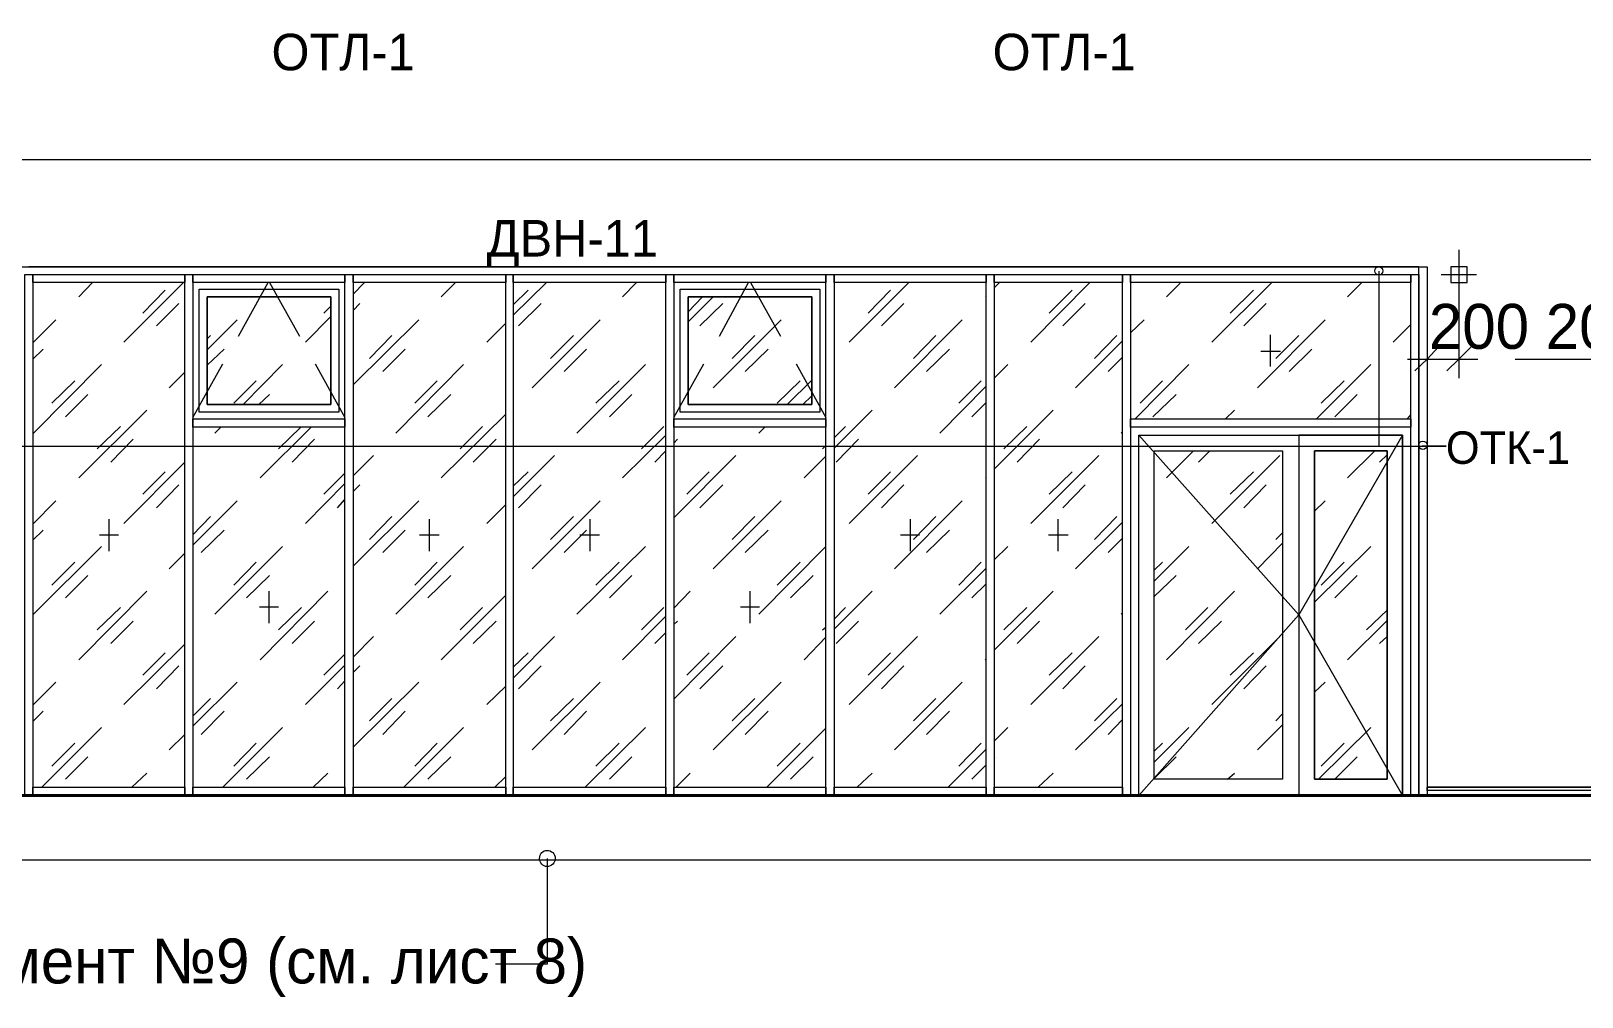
# Model space of a CAD drawing. Header units: millimetres. Extents: x 2294 to 908349, y -83289 to 219220.
# Drawn here: x 357830 to 367824, y 65771 to 71996 of the extents above; entities that cross this region are included whole.
import ezdxf

# ---------------------------------------------------------------- set-up
doc = ezdxf.new("R2010")
doc.units = ezdxf.units.MM
doc.layers.add('PDF _Геометрия', color=7, linetype='Continuous')
doc.layers.add('PDF _Текст', color=7, linetype='Continuous')

msp = doc.modelspace()

# ---------------------------------------------------------------- linework, layer by layer
at = {"layer": 'PDF _Геометрия', "lineweight": 9}
for points in [[(317361.3911265696, 81321.08384725288), (317361.3911265696, 67122.21109292214), (337085.9335735759, 67122.21109292214), (337085.9335735759, 70475.20844590501), (345138.3731097674, 70475.20844590501), (345138.3731097674, 67122.21109292214), (346379.9001608847, 67122.21109292214), (346379.9001608847, 70475.20844590501), (354432.3396970744, 70475.20844590501), (354432.3396970744, 67122.21109292214), (355673.8667481935, 67122.21109292214), (355673.8667481935, 70475.20844590501), (366825.7523382551, 70475.20844590501), (366825.7523382551, 67122.21109292214), (367923.0174433368, 67122.21109292214), (367923.0174433368, 81321.08384725288), (367923.0174433368, 67069.75220341631)], [(373898.9592708091, 70422.74955644668), (373885.8445483728, 70567.0115025288), (373842.1288071426, 70706.90187449683), (373772.1836210398, 70838.04909819015), (373680.3805644626, 70947.33845131588), (373566.7196373197, 71039.14150789217), (373439.9439877386, 71109.08669389994), (373300.053615723, 71152.80243513105), (373155.7916695944, 71165.91715747234), (356054.1936969331, 71165.91715747234), (355909.9317508976, 71152.80243513105), (355770.041378977, 71109.08669389994), (355643.2657293978, 71039.14150789217), (355529.604802063, 70947.33845131588), (355437.8017454876, 70838.04909819015), (355367.8565596698, 70706.90187449683), (355324.1408183428, 70567.0115025288), (355311.0260960015, 70422.74955644668), (355311.0260960015, 67388.87711447035)], [(367031.2163220702, 70584.49779903074), (367031.2163220702, 70274.11603620392), (367031.2163220702, 69880.67436507554), (367031.2163220702, 69758.27028960944)], [(357815.9380689955, 70427.12113056076), (358847.6295620913, 70427.12113056076), (359879.3210554684, 70427.12113056076), (360911.0125486574, 70427.12113056076), (361947.0756160563, 70427.12113056076), (362978.7671092453, 70427.12113056076), (364010.4586025293, 70427.12113056076), (364889.1450014564, 70427.12113056076), (366747.0640040191, 70427.12113056076), (366773.2934487949, 70427.12113056076), (366773.2934487949, 70475.20844590501), (366747.0640040191, 70475.20844590501), (364889.1450014564, 70475.20844590501), (364010.4586025293, 70475.20844590501), (362978.7671092453, 70475.20844590501), (361947.0756160563, 70475.20844590501), (360911.0125486574, 70475.20844590501), (359879.3210554684, 70475.20844590501), (358847.6295620913, 70475.20844590501), (357815.9380689955, 70475.20844590501)], [(366720.8345593365, 67069.75220341631), (366720.8345593365, 69469.74639744521), (366720.8345593365, 70427.12113056076), (366720.8345593365, 70374.6622411015), (364915.3744462321, 70374.6622411015), (364915.3744462321, 70427.12113056076), (366720.8345593365, 70427.12113056076), (366773.2934487949, 70427.12113056076), (366773.2934487949, 69469.74639744521), (366773.2934487949, 70400.89168583066), (366773.2934487949, 70475.20844590501), (366825.7523382551, 70475.20844590501), (366825.7523382551, 70400.89168583066), (366825.7523382551, 69469.74639744521), (366825.7523382551, 67069.75220341631), (366773.2934487949, 67069.75220341631), (366773.2934487949, 69469.74639744521), (366773.2934487949, 67069.75220341631)], [(358139.4345540686, 70282.85918447864), (358226.8660366258, 70374.6622411015)], [(358427.9584462328, 69989.96371815377), (358812.6569691806, 70374.6622411015)], [(359166.7544732394, 70029.3078852708), (359359.1037346183, 70374.6622411015)], [(359367.8468829414, 70374.6622411015), (359560.1961444153, 70029.3078852708)], [(359905.550500246, 70300.34548093309), (359979.8672602719, 70374.6622411015)], [(360473.8551362513, 70282.85918447864), (360565.6581928267, 70374.6622411015)], [(360937.241993435, 70164.82668312569), (361151.4491254764, 70374.6622411015)], [(361641.0654273427, 70282.85918447864), (361732.868483918, 70374.6622411015)], [(362266.2005271094, 70029.3078852708), (362454.1782143752, 70374.6622411015)], [(362467.2929367165, 70374.6622411015), (362659.6421982853, 70029.3078852708)], [(363101.1711847114, 69989.96371815377), (363485.8697076591, 70374.6622411015)], [(364036.688047305, 70339.68964805105), (364071.6606402139, 70374.6622411015)], [(364272.7530500109, 69989.96371815377), (364653.0799987505, 70374.6622411015)], [(365147.0678747299, 70282.85918447864), (365234.4993570971, 70370.29066694085)], [(365439.9633410072, 69989.96371815377), (365824.66186386, 70374.6622411015)], [(366314.2781658212, 70282.85918447864), (366406.0812223966, 70374.6622411015)], [(366515.3705755214, 70448.97900117585), (366515.3705755214, 69321.11287720245), (366948.1564138143, 69321.11287720245), (366795.1513193643, 69321.11287720245)], [(366917.5553948304, 70427.12113056076), (367144.8772494032, 70427.12113056076)], [(358550.3625217939, 70177.94140551356), (358694.6244678276, 70326.57492570975)], [(360937.241993435, 70230.40029497282), (361033.4166242185, 70326.57492570975)], [(362065.1081174074, 70121.11094189459), (362226.8563599924, 70282.85918447864)], [(362065.1081174074, 70186.68455374171), (362156.9111739846, 70282.85918447864)], [(363223.5752602725, 70177.94140551356), (363367.8372063062, 70326.57492570975)], [(363979.8575836385, 70282.85918447864), (363984.2291577517, 70287.23075859179)], [(364390.7855513638, 70177.94140551356), (364539.4190714175, 70326.57492570975)], [(365557.9958423602, 70177.94140551356), (365706.629362507, 70326.57492570975)], [(358637.7940041611, 70094.88149716542), (358782.0559502917, 70239.14344324754)], [(359717.5728128853, 70177.94140551356), (359761.2885541155, 70221.6571467456)], [(359905.550500246, 70195.42770196893), (359949.2662413812, 70239.14344324754)], [(360972.2145863438, 70094.88149716542), (361116.4765324725, 70239.14344324754)], [(362139.4248774352, 70094.88149716542), (362288.058397677, 70239.14344324754)], [(363311.0067426397, 70094.88149716542), (363455.2686887684, 70239.14344324754)], [(364478.2170337311, 70094.88149716542), (364622.4789798597, 70239.14344324754)], [(365645.4273248224, 70094.88149716542), (365789.6892709511, 70239.14344324754)], [(357842.1675136781, 69985.59214403969), (357990.8010339199, 70134.22566423588)], [(358965.6620634424, 69941.87640280859), (359158.0113250113, 70134.22566423588)], [(359599.5403115323, 69989.96371815377), (359761.2885541155, 70156.08353485097)], [(359905.550500246, 69714.55454837834), (360329.5931901226, 70134.22566423588)], [(360766.7506025287, 69989.96371815377), (360889.1546780898, 70112.36779366736)], [(361059.6460689011, 69697.0682518764), (361496.803481214, 70134.22566423588)], [(362226.8563599924, 69697.0682518764), (362664.0137723035, 70134.22566423588)], [(363394.0666510838, 69697.0682518764), (363831.2240633948, 70134.22566423588)], [(364915.3744462321, 70051.16575588682), (365002.8059285993, 70134.22566423588)], [(365732.8588072846, 69697.0682518764), (366170.0162196907, 70134.22566423588)], [(366607.1736320986, 69989.96371815377), (366720.8345593365, 70103.62464539264)], [(358965.6620634424, 70011.82158876886), (358987.5199342, 70033.67945943237)], [(360010.4682791627, 69885.04593918961), (360154.7302252913, 70033.67945943237)], [(361177.678570254, 69885.04593918961), (361326.3120904027, 70033.67945943237)], [(362349.2604353635, 69885.04593918961), (362493.5223814922, 70033.67945943237)], [(363516.4707264549, 69885.04593918961), (363660.7326724904, 70033.67945943237)], [(364561.2769421751, 69697.0682518764), (364862.9155566788, 69998.70686638099)], [(364683.6810175462, 69885.04593918961), (364827.9429635799, 70033.67945943237)], [(365815.9187156337, 70038.05103349802), (365815.9187156337, 69832.58704973035)], [(365850.8913086376, 69885.04593918961), (365999.5248288794, 70033.67945943237)], [(366825.7523382551, 69989.96371815377), (366825.7523382551, 69880.67436507554), (366825.7523382551, 69758.27028960944)], [(357842.1675136781, 69880.67436507554), (357907.7411255727, 69946.24797692266)], [(358965.6620634424, 69841.33019795758), (359074.9514166622, 69946.24797692266)], [(360097.8997616249, 69801.98603084055), (360242.1617076604, 69946.24797692266)], [(361265.1100527162, 69801.98603084055), (361409.3719987499, 69946.24797692266)], [(362432.3203438076, 69801.98603084055), (362580.9538640494, 69946.24797692266)], [(363599.5306348039, 69801.98603084055), (363748.1641551408, 69946.24797692266)], [(364771.1125001034, 69801.98603084055), (364862.9155566788, 69893.78908741684)], [(365754.7166779472, 69933.13325453387), (365881.4923275283, 69933.13325453387)], [(365938.3227911948, 69801.98603084055), (366082.5847372285, 69946.24797692266)], [(366698.9766887689, 69880.67436507554), (367153.6203975363, 69880.67436507554)], [(367394.0569744485, 69880.67436507554), (367984.2194811183, 69880.67436507554), (368115.3667049056, 69880.67436507554)], [(357846.5390878862, 69404.17278559809), (358283.6965001991, 69845.70177207165)], [(358720.8539126052, 69697.0682518764), (358821.4001174087, 69797.61445672647)], [(358873.859006867, 69504.7189904016), (359066.2082684359, 69850.0733462323)], [(359197.3554921302, 69587.77889879816), (359450.9067911955, 69845.70177207165)], [(359660.7423492188, 69850.0733462323), (359853.0916106927, 69504.7189904016)], [(360180.9596700689, 69404.17278559809), (360618.117082285, 69845.70177207165)], [(361348.1699610653, 69404.17278559809), (361789.6989475845, 69845.70177207165)], [(361973.3050607371, 69504.7189904016), (362165.6543221178, 69850.0733462323)], [(362760.1884030888, 69850.0733462323), (362952.5376644677, 69504.7189904016)], [(364036.688047305, 69758.27028960944), (364124.1195296722, 69845.70177207165)], [(364945.9754649329, 69495.97584217438), (365291.3298207636, 69845.70177207165)], [(366113.1857560242, 69495.97584217438), (366462.911686063, 69845.70177207165)], [(357964.5715892392, 69596.52204702538), (358113.2051092929, 69740.7839931075)], [(359136.1534543487, 69596.52204702538), (359280.4154003842, 69740.7839931075)], [(360303.363745345, 69596.52204702538), (360447.6256914756, 69740.7839931075)], [(361470.5740364364, 69596.52204702538), (361619.2075567732, 69740.7839931075)], [(362637.7843275277, 69596.52204702538), (362786.4178477714, 69740.7839931075)], [(362703.3579394224, 69587.77889879816), (362860.7346078923, 69745.15556726814)], [(363686.9621172661, 69404.17278559809), (363984.2291577517, 69705.81140015018)], [(363809.3661928272, 69596.52204702538), (363953.6281388609, 69740.7839931075)], [(364976.5764838236, 69596.52204702538), (365120.8384299523, 69740.7839931075)], [(366143.7867749149, 69596.52204702538), (366292.4202952518, 69740.7839931075)], [(358052.0030716064, 69509.09056456317), (358196.2650177351, 69653.35251064436)], [(359297.9016969337, 69587.77889879816), (359367.8468829414, 69653.35251064436)], [(360386.4236537891, 69509.09056456317), (360535.0571740309, 69653.35251064436)], [(361558.0055190886, 69509.09056456317), (361702.2674651223, 69653.35251064436)], [(362803.904144319, 69587.77889879816), (362860.7346078923, 69644.60936237057)], [(363892.4261011763, 69509.09056456317), (363984.2291577517, 69600.89362113853)], [(364036.688047305, 69653.35251064436), (364041.059621325, 69653.35251064436)], [(365059.6363922677, 69509.09056456317), (365208.2699124145, 69653.35251064436)], [(366231.2182573772, 69509.09056456317), (366375.4802035058, 69653.35251064436)], [(358139.4345540686, 69115.64889338729), (358576.5919664765, 69552.80630574678)], [(360473.8551362513, 69115.64889338729), (360889.1546780898, 69526.57686101762)], [(363004.996553926, 69307.99815486115), (363249.8047049532, 69552.80630574678)], [(364036.688047305, 69172.47935700719), (364417.0149960446, 69552.80630574678)], [(365527.3948234695, 69495.97584217438), (365584.2252871359, 69552.80630574678)], [(366698.9766887689, 69495.97584217438), (366720.8345593365, 69522.20528690354)], [(358257.4670554216, 69303.62658070051), (358406.1005756652, 69447.88852678263)], [(358344.8985379788, 69216.1950982383), (358489.1604841074, 69364.82861848106)], [(359013.7493789776, 69404.17278559809), (359053.0935460946, 69443.51695271605)], [(359306.64484516, 69115.64889338729), (359634.5129044412, 69443.51695271605)], [(359424.6773465129, 69303.62658070051), (359568.9392925466, 69443.51695271605)], [(359512.1088290701, 69216.1950982383), (359656.3707751988, 69364.82861848106)], [(360596.2592117174, 69303.62658070051), (360740.5211578461, 69447.88852678263)], [(360679.3191201615, 69216.1950982383), (360827.9526402152, 69364.82861848106)], [(361641.0654273427, 69115.64889338729), (361920.8461712787, 69391.05806321022)], [(361763.4695028088, 69303.62658070051), (361907.7314489374, 69447.88852678263)], [(361973.3050607371, 69338.5991737044), (361995.1629313065, 69364.82861848106)], [(362519.7518261748, 69404.17278559809), (362559.0959932918, 69443.51695271605)], [(363004.996553926, 69373.57176670828), (363079.3133141419, 69447.88852678263)], [(363018.1112763623, 69216.1950982383), (363162.373222396, 69364.82861848106)], [(364097.8900849915, 69303.62658070051), (364246.5236052333, 69447.88852678263)], [(364185.3215673587, 69216.1950982383), (364329.5835134874, 69364.82861848106)], [(364854.1724083575, 69404.17278559809), (364862.9155566788, 69412.91593382531)], [(364967.8333356904, 69391.05806321022), (365999.5248288794, 68232.59092034609)], [(364967.8333356904, 67069.75220341631), (364967.8333356904, 69391.05806321022), (366668.3756697832, 69391.05806321022), (366668.3756697832, 67069.75220341631)], [(366668.3756697832, 69391.05806321022), (365999.5248288794, 68232.59092034609)], [(355708.8393412924, 69321.11287720245), (366948.1564138143, 69321.11287720245)], [(359905.550500246, 69128.76361577515), (360036.6977239384, 69259.9108395169)], [(360937.241993435, 68993.2448179212), (361203.9080150297, 69259.9108395169)], [(361850.900985271, 69216.1950982383), (361920.8461712787, 69290.51185831171)], [(361973.3050607371, 68857.7260200663), (362371.1183061211, 69259.9108395169)], [(362930.6797939001, 69303.62658070051), (362952.5376644677, 69325.4844513631)], [(363101.1711847114, 68822.75342710991), (363542.7001712306, 69259.9108395169)], [(364272.7530500109, 68822.75342710991), (364709.9104622288, 69259.9108395169)], [(365147.0678747299, 69115.64889338729), (365321.9308397493, 69290.51185831171)], [(365352.53185845, 69216.1950982383), (365426.8486186659, 69290.51185831171)], [(365439.9633410072, 68822.75342710991), (365877.1207533183, 69259.9108395169)], [(366314.2781658212, 69115.64889338729), (366489.1411307456, 69290.51185831171)], [(366519.7421495414, 69216.1950982383), (366567.8294649797, 69264.28241358255)], [(358427.9584462328, 68822.75342710991), (358821.4001174087, 69216.1950982383)], [(362812.6472925472, 69115.64889338729), (362952.5376644677, 69255.53926535533)], [(358550.3625217939, 69010.73111442314), (358694.6244678276, 69154.99306050525)], [(358637.7940041611, 68923.29963191343), (358782.0559502917, 69071.93315215618)], [(359599.5403115323, 68822.75342710991), (359853.0916106927, 69080.6763003834)], [(359717.5728128853, 69010.73111442314), (359853.0916106927, 69146.24991223053)], [(359905.550500246, 69028.21741092508), (359949.2662413812, 69071.93315215618)], [(360937.241993435, 69063.19000392896), (361033.4166242185, 69154.99306050525)], [(360972.2145863438, 68923.29963191343), (361116.4765324725, 69071.93315215618)], [(362056.3649691811, 69010.73111442314), (362200.6269152148, 69154.99306050525)], [(362139.4248774352, 68923.29963191343), (362288.058397677, 69071.93315215618)], [(363223.5752602725, 69010.73111442314), (363367.8372063062, 69154.99306050525)], [(363311.0067426397, 68923.29963191343), (363455.2686887684, 69071.93315215618)], [(363979.8575836385, 69115.64889338729), (363984.2291577517, 69120.02046750137)], [(364390.7855513638, 69010.73111442314), (364539.4190714175, 69154.99306050525)], [(364478.2170337311, 68923.29963191343), (364622.4789798597, 69071.93315215618)], [(365557.9958423602, 69010.73111442314), (365706.629362507, 69154.99306050525)], [(365645.4273248224, 68923.29963191343), (365789.6892709511, 69071.93315215618)], [(357842.1675136781, 68818.38185294834), (357990.8010339199, 68967.01537319203)], [(358873.859006867, 68682.86305514188), (359158.0113250113, 68967.01537319203)], [(359805.0042952525, 68923.29963191343), (359853.0916106927, 68975.75852141925)], [(359905.550500246, 68547.34425728698), (360329.5931901226, 68967.01537319203)], [(361059.6460689011, 68529.85796078504), (361496.803481214, 68967.01537319203)], [(362226.8563599924, 68529.85796078504), (362664.0137723035, 68967.01537319203)], [(363394.0666510838, 68529.85796078504), (363831.2240633948, 68967.01537319203)], [(366100.0710336829, 68901.4417613449), (366170.0162196907, 68967.01537319203)], [(358873.859006867, 68748.43666698807), (358987.5199342, 68866.46916834102)], [(360010.4682791627, 68717.83564809826), (360154.7302252913, 68866.46916834102)], [(360766.7506025287, 68822.75342710991), (360889.1546780898, 68945.15750257601)], [(361177.678570254, 68717.83564809826), (361326.3120904027, 68866.46916834102)], [(362349.2604353635, 68717.83564809826), (362493.5223814922, 68866.46916834102)], [(363516.4707264549, 68717.83564809826), (363660.7326724904, 68866.46916834102)], [(364683.6810175462, 68717.83564809826), (364827.9429635799, 68866.46916834102)], [(357842.1675136781, 68713.46407398419), (357907.7411255727, 68779.03768583131)], [(358331.7838156375, 68848.98287183908), (358331.7838156375, 68643.51888802391)], [(358926.3178963254, 68634.7757397492), (359074.9514166622, 68779.03768583131)], [(360097.8997616249, 68634.7757397492), (360242.1617076604, 68779.03768583131)], [(360395.1668020154, 68848.98287183908), (360395.1668020154, 68643.51888802391)], [(361265.1100527162, 68634.7757397492), (361409.3719987499, 68779.03768583131)], [(361431.2298693194, 68848.98287183908), (361431.2298693194, 68643.51888802391)], [(362432.3203438076, 68634.7757397492), (362580.9538640494, 68779.03768583131)], [(363494.6128558873, 68848.98287183908), (363494.6128558873, 68643.51888802391)], [(363599.5306348039, 68634.7757397492), (363748.1641551408, 68779.03768583131)], [(364447.6160148403, 68848.98287183908), (364447.6160148403, 68643.51888802391)], [(364561.2769421751, 68529.85796078504), (364862.9155566788, 68831.49657533714)], [(365850.8913086376, 68717.83564809826), (365894.6070498677, 68761.55138937687)], [(357846.5390878862, 68236.96249450766), (358283.6965001991, 68674.11990686716)], [(358270.5817777629, 68748.43666698807), (358392.9858533239, 68748.43666698807)], [(359013.7493789776, 68236.96249450766), (359450.9067911955, 68674.11990686716)], [(360180.9596700689, 68236.96249450766), (360618.117082285, 68674.11990686716)], [(360333.9647643308, 68748.43666698807), (360460.740413815, 68748.43666698807)], [(361348.1699610653, 68236.96249450766), (361789.6989475845, 68674.11990686716)], [(361365.6562575197, 68748.43666698807), (361492.431907194, 68748.43666698807)], [(362519.7518261748, 68236.96249450766), (362952.5376644677, 68674.11990686716)], [(363433.4108182008, 68748.43666698807), (363555.8148935719, 68748.43666698807)], [(364036.688047305, 68586.68842440401), (364124.1195296722, 68674.11990686716)], [(364386.4139771557, 68748.43666698807), (364513.1896266399, 68748.43666698807)], [(364771.1125001034, 68634.7757397492), (364862.9155566788, 68726.57879637298)], [(365068.3795404939, 68451.16962655005), (365291.3298207636, 68674.11990686716)], [(365732.8588072846, 68529.85796078504), (365894.6070498677, 68695.97777752974)], [(366100.0710336829, 68315.65082874265), (366462.911686063, 68674.11990686716)], [(357964.5715892392, 68424.94018182089), (358113.2051092929, 68573.57370201615)], [(358720.8539126052, 68529.85796078504), (358821.4001174087, 68630.40416563605)], [(359136.1534543487, 68424.94018182089), (359280.4154003842, 68573.57370201615)], [(360303.363745345, 68424.94018182089), (360447.6256914756, 68573.57370201615)], [(361470.5740364364, 68424.94018182089), (361619.2075567732, 68573.57370201615)], [(362637.7843275277, 68424.94018182089), (362786.4178477714, 68573.57370201615)], [(363809.3661928272, 68424.94018182089), (363953.6281388609, 68573.57370201615)], [(365068.3795404939, 68521.11481255782), (365120.8384299523, 68573.57370201615)], [(366143.7867749149, 68424.94018182089), (366292.4202952518, 68573.57370201615)], [(358052.0030716064, 68341.88027347182), (358196.2650177351, 68486.14221955393)], [(359219.2133626977, 68341.88027347182), (359367.8468829414, 68486.14221955393)], [(360386.4236537891, 68341.88027347182), (360535.0571740309, 68486.14221955393)], [(361558.0055190886, 68341.88027347182), (361702.2674651223, 68486.14221955393)], [(362725.2158100849, 68341.88027347182), (362869.4777562136, 68486.14221955393)], [(363686.9621172661, 68236.96249450766), (363984.2291577517, 68534.22953489819)], [(364036.688047305, 68486.14221955393), (364041.059621325, 68486.14221955393)], [(365068.3795404939, 68350.62342169904), (365208.2699124145, 68486.14221955393)], [(366231.2182573772, 68341.88027347182), (366375.4802035058, 68486.14221955393)], [(358139.4345540686, 67944.06702818279), (358576.5919664765, 68385.59601470293)], [(359306.64484516, 67944.06702818279), (359743.802257566, 68385.59601470293)], [(359363.4753088264, 68385.59601470293), (359363.4753088264, 68180.13203088776)], [(360473.8551362513, 67944.06702818279), (360889.1546780898, 68359.36656992626)], [(361973.3050607371, 68276.3066616247), (362078.2228397487, 68385.59601470293)], [(362462.9213626983, 68385.59601470293), (362462.9213626983, 68180.13203088776)], [(363004.996553926, 68140.7878637698), (363249.8047049532, 68385.59601470293)], [(363892.4261011763, 68341.88027347182), (363984.2291577517, 68433.68333009467)], [(364036.688047305, 68005.26906591584), (364417.0149960446, 68385.59601470293)], [(365147.0678747299, 67944.06702818279), (365584.2252871359, 68385.59601470293)], [(358257.4670554216, 68136.41628960916), (358406.1005756652, 68280.67823573877)], [(359302.2732711418, 68285.04980985192), (359424.6773465129, 68285.04980985192)], [(359424.6773465129, 68136.41628960916), (359573.3108667566, 68280.67823573877)], [(360596.2592117174, 68136.41628960916), (360740.5211578461, 68280.67823573877)], [(361763.4695028088, 68136.41628960916), (361907.7314489374, 68280.67823573877)], [(362401.7193248218, 68285.04980985192), (362524.1234003829, 68285.04980985192)], [(363004.996553926, 68206.36147561693), (363079.3133141419, 68280.67823573877)], [(364097.8900849915, 68136.41628960916), (364246.5236052333, 68280.67823573877)], [(365269.471950196, 68136.41628960916), (365413.7338963246, 68280.67823573877)], [(366436.6822412873, 68136.41628960916), (366567.8294649797, 68263.19193923683)], [(358344.8985379788, 68048.98480714695), (358489.1604841074, 68193.24675327656)], [(359512.1088290701, 68048.98480714695), (359656.3707751988, 68193.24675327656)], [(360679.3191201615, 68048.98480714695), (360827.9526402152, 68193.24675327656)], [(361641.0654273427, 67944.06702818279), (361920.8461712787, 68223.84777211887)], [(361973.3050607371, 68171.38888266054), (361995.1629313065, 68193.24675327656)], [(363018.1112763623, 68048.98480714695), (363162.373222396, 68193.24675327656)], [(364185.3215673587, 68048.98480714695), (364329.5835134874, 68193.24675327656)], [(364854.1724083575, 68236.96249450766), (364862.9155566788, 68245.70564273489)], [(365999.5248288794, 68232.59092034609), (364967.8333356904, 67069.75220341631)], [(365352.53185845, 68048.98480714695), (365501.1653786937, 68193.24675327656)], [(365999.5248288794, 68232.59092034609), (366668.3756697832, 67069.75220341631)], [(366314.2781658212, 67944.06702818279), (366567.8294649797, 68197.6183273897)], [(359905.550500246, 67961.55332468473), (360036.6977239384, 68092.70054842555)], [(360937.241993435, 67826.03452682984), (361203.9080150297, 68092.70054842555)], [(361850.900985271, 68048.98480714695), (361920.8461712787, 68118.92999315471)], [(361973.3050607371, 67690.51572897495), (362371.1183061211, 68092.70054842555)], [(362812.6472925472, 67944.06702818279), (362952.5376644677, 68088.32897426398)], [(362930.6797939001, 68136.41628960916), (362952.5376644677, 68153.9025861586)], [(363101.1711847114, 67655.54313601856), (363542.7001712306, 68092.70054842555)], [(364272.7530500109, 67655.54313601856), (364709.9104622288, 68092.70054842555)], [(365439.9633410072, 67655.54313601856), (365877.1207533183, 68092.70054842555)], [(366519.7421495414, 68048.98480714695), (366567.8294649797, 68092.70054842555)], [(358427.9584462328, 67655.54313601856), (358821.4001174087, 68044.61323303287)], [(358550.3625217939, 67843.52082337928), (358694.6244678276, 67987.7827694614)], [(359717.5728128853, 67843.52082337928), (359853.0916106927, 67979.03962118668)], [(360937.241993435, 67895.97971283761), (361033.4166242185, 67987.7827694614)], [(362056.3649691811, 67843.52082337928), (362200.6269152148, 67987.7827694614)], [(363223.5752602725, 67843.52082337928), (363367.8372063062, 67987.7827694614)], [(364390.7855513638, 67843.52082337928), (364539.4190714175, 67987.7827694614)], [(365557.9958423602, 67843.52082337928), (365706.629362507, 67987.7827694614)], [(358637.7940041611, 67756.08934086957), (358782.0559502917, 67904.72286106483)], [(359599.5403115323, 67655.54313601856), (359853.0916106927, 67909.09443522547)], [(359905.550500246, 67861.00711983372), (359949.2662413812, 67904.72286106483)], [(360972.2145863438, 67756.08934086957), (361116.4765324725, 67904.72286106483)], [(362139.4248774352, 67756.08934086957), (362288.058397677, 67904.72286106483)], [(363311.0067426397, 67756.08934086957), (363455.2686887684, 67904.72286106483)], [(363979.8575836385, 67944.06702818279), (363984.2291577517, 67952.81017641001)], [(364478.2170337311, 67756.08934086957), (364622.4789798597, 67904.72286106483)], [(365645.4273248224, 67756.08934086957), (365789.6892709511, 67904.72286106483)], [(357842.1675136781, 67651.17156185792), (357990.8010339199, 67799.80508210068)], [(358873.859006867, 67515.65276405052), (359158.0113250113, 67799.80508210068)], [(359805.0042952525, 67756.08934086957), (359853.0916106927, 67808.5482303279)], [(359905.550500246, 67380.13396619563), (360329.5931901226, 67799.80508210068)], [(360766.7506025287, 67655.54313601856), (360889.1546780898, 67773.57563737151)], [(361059.6460689011, 67362.64766969369), (361496.803481214, 67799.80508210068)], [(362226.8563599924, 67362.64766969369), (362664.0137723035, 67799.80508210068)], [(363394.0666510838, 67362.64766969369), (363831.2240633948, 67799.80508210068)], [(366100.0710336829, 67734.23147025355), (366170.0162196907, 67799.80508210068)], [(358873.859006867, 67581.22637594421), (358987.5199342, 67694.88730313652)], [(360010.4682791627, 67550.6253570544), (360154.7302252913, 67694.88730313652)], [(361177.678570254, 67550.6253570544), (361326.3120904027, 67694.88730313652)], [(362349.2604353635, 67550.6253570544), (362493.5223814922, 67694.88730313652)], [(363516.4707264549, 67550.6253570544), (363660.7326724904, 67694.88730313652)], [(364561.2769421751, 67362.64766969369), (364862.9155566788, 67659.91471013264)], [(364683.6810175462, 67550.6253570544), (364827.9429635799, 67694.88730313652)], [(357842.1675136781, 67546.25378289283), (357907.7411255727, 67611.82739478745)], [(358926.3178963254, 67463.1938745922), (359074.9514166622, 67611.82739478745)], [(360097.8997616249, 67463.1938745922), (360242.1617076604, 67611.82739478745)], [(361265.1100527162, 67463.1938745922), (361409.3719987499, 67611.82739478745)], [(362432.3203438076, 67463.1938745922), (362580.9538640494, 67611.82739478745)], [(363599.5306348039, 67463.1938745922), (363748.1641551408, 67611.82739478745)], [(364771.1125001034, 67463.1938745922), (364862.9155566788, 67559.36850528163)], [(365850.8913086376, 67550.6253570544), (365894.6070498677, 67594.34109828551)], [(357898.9979773446, 67122.21109292214), (358283.6965001991, 67506.9096157758)], [(358720.8539126052, 67362.64766969369), (358821.4001174087, 67463.1938745922)], [(359066.2082684359, 67122.21109292214), (359450.9067911955, 67506.9096157758)], [(360233.4185595273, 67122.21109292214), (360618.117082285, 67506.9096157758)], [(361400.6288506186, 67122.21109292214), (361789.6989475845, 67506.9096157758)], [(362572.2107157281, 67122.21109292214), (362952.5376644677, 67502.53804170922)], [(364036.688047305, 67419.47813331359), (364124.1195296722, 67506.9096157758)], [(365068.3795404939, 67283.9593354587), (365291.3298207636, 67506.9096157758)], [(365732.8588072846, 67362.64766969369), (365894.6070498677, 67524.39591227775)], [(366126.3004783655, 67174.66998238047), (366462.911686063, 67506.9096157758)], [(355311.0260960015, 67397.62026269757), (355324.1408183428, 67253.35831661546), (355367.8565596698, 67113.46794464742), (355437.8017454876, 66986.69229506725), (355529.604802063, 66873.03136787587), (355643.2657293978, 66781.22831125208), (355770.041378977, 66711.28312524431), (355909.9317508976, 66667.56738401321), (356054.1936969331, 66654.45266162534), (373155.7916695944, 66654.45266162534), (373300.053615723, 66667.56738401321), (373439.9439877386, 66711.28312524431), (373566.7196373197, 66781.22831125208), (373680.3805644626, 66873.03136787587), (373772.1836210398, 66986.69229506725), (373842.1288071426, 67113.46794464742), (373885.8445483728, 67253.35831661546), (373898.9592708091, 67397.62026269757)], [(357964.5715892392, 67257.72989072953), (358113.2051092929, 67406.36341097229)], [(359136.1534543487, 67257.72989072953), (359280.4154003842, 67406.36341097229)], [(360303.363745345, 67257.72989072953), (360447.6256914756, 67406.36341097229)], [(361470.5740364364, 67257.72989072953), (361619.2075567732, 67406.36341097229)], [(362637.7843275277, 67257.72989072953), (362786.4178477714, 67406.36341097229)], [(363739.4210067245, 67122.21109292214), (363984.2291577517, 67367.01924385433)], [(363809.3661928272, 67257.72989072953), (363953.6281388609, 67406.36341097229)], [(365068.3795404939, 67353.90452146647), (365120.8384299523, 67406.36341097229)], [(366143.7867749149, 67257.72989072953), (366292.4202952518, 67406.36341097229)], [(358052.0030716064, 67174.66998238047), (358196.2650177351, 67318.93192851008)], [(359219.2133626977, 67174.66998238047), (359367.8468829414, 67318.93192851008)], [(360386.4236537891, 67174.66998238047), (360535.0571740309, 67318.93192851008)], [(361558.0055190886, 67174.66998238047), (361702.2674651223, 67318.93192851008)], [(362725.2158100849, 67174.66998238047), (362869.4777562136, 67318.93192851008)], [(363892.4261011763, 67174.66998238047), (363984.2291577517, 67266.47303900425)], [(364036.688047305, 67314.5603543485), (364041.059621325, 67318.93192851008)], [(365068.3795404939, 67179.04155649454), (365208.2699124145, 67318.93192851008)], [(366231.2182573772, 67174.66998238047), (366375.4802035058, 67318.93192851008)], [(358480.4173356912, 67122.21109292214), (358576.5919664765, 67214.01414949843)], [(359647.6276267825, 67122.21109292214), (359743.802257566, 67214.01414949843)], [(360819.209492082, 67122.21109292214), (360889.1546780898, 67192.15627888241)], [(361986.4197831734, 67122.21109292214), (362078.2228397487, 67214.01414949843)], [(363153.6300741697, 67122.21109292214), (363249.8047049532, 67214.01414949843)], [(364320.8403652611, 67122.21109292214), (364417.0149960446, 67214.01414949843)], [(365540.5095458108, 67174.66998238047), (365584.2252871359, 67214.01414949843)], [(361155.8206995914, 66663.19580990006), (361155.8206995914, 65981.23024655995), (360832.3242144233, 65981.23024655995), (360823.5810661952, 65981.23024655995)]]:
    msp.add_lwpolyline(points, dxfattribs=at)
for points in [[(367083.6752115285, 70475.20844590501), (366978.7574325169, 70475.20844590501), (366978.7574325169, 70374.6622411015), (367083.6752115285, 70374.6622411015)], [(357789.7086242198, 69469.74639744521), (357789.7086242198, 70427.12113056076), (357842.1675136781, 70427.12113056076), (357842.1675136781, 69469.74639744521), (357842.1675136781, 67069.75220341631), (357789.7086242198, 67069.75220341631)], [(358821.4001174087, 70374.6622411015), (357842.1675136781, 70374.6622411015), (357842.1675136781, 70427.12113056076), (358821.4001174087, 70427.12113056076)], [(358821.4001174087, 69469.74639744521), (358821.4001174087, 70427.12113056076), (358873.859006867, 70427.12113056076), (358873.859006867, 69469.74639744521), (358873.859006867, 67069.75220341631), (358821.4001174087, 67069.75220341631)], [(359853.0916106927, 70374.6622411015), (358873.859006867, 70374.6622411015), (358873.859006867, 70427.12113056076), (359853.0916106927, 70427.12113056076)], [(359853.0916106927, 69469.74639744521), (359853.0916106927, 70427.12113056076), (359905.550500246, 70427.12113056076), (359905.550500246, 69469.74639744521), (359905.550500246, 67069.75220341631), (359853.0916106927, 67069.75220341631)], [(360889.1546780898, 70374.6622411015), (359905.550500246, 70374.6622411015), (359905.550500246, 70427.12113056076), (360889.1546780898, 70427.12113056076)], [(360889.1546780898, 69469.74639744521), (360889.1546780898, 70427.12113056076), (360937.241993435, 70427.12113056076), (360937.241993435, 69469.74639744521), (360937.241993435, 67069.75220341631), (360889.1546780898, 67069.75220341631)], [(361920.8461712787, 70374.6622411015), (360937.241993435, 70374.6622411015), (360937.241993435, 70427.12113056076), (361920.8461712787, 70427.12113056076)], [(361920.8461712787, 69469.74639744521), (361920.8461712787, 70427.12113056076), (361973.3050607371, 70427.12113056076), (361973.3050607371, 69469.74639744521), (361973.3050607371, 67069.75220341631), (361920.8461712787, 67069.75220341631)], [(362952.5376644677, 70374.6622411015), (361973.3050607371, 70374.6622411015), (361973.3050607371, 70427.12113056076), (362952.5376644677, 70427.12113056076)], [(362952.5376644677, 69469.74639744521), (362952.5376644677, 70427.12113056076), (363004.996553926, 70427.12113056076), (363004.996553926, 69469.74639744521), (363004.996553926, 67069.75220341631), (362952.5376644677, 67069.75220341631)], [(363984.2291577517, 70374.6622411015), (363004.996553926, 70374.6622411015), (363004.996553926, 70427.12113056076), (363984.2291577517, 70427.12113056076)], [(363984.2291577517, 69469.74639744521), (363984.2291577517, 70427.12113056076), (364036.688047305, 70427.12113056076), (364036.688047305, 69469.74639744521), (364036.688047305, 67069.75220341631), (363984.2291577517, 67069.75220341631)], [(364862.9155566788, 70374.6622411015), (364036.688047305, 70374.6622411015), (364036.688047305, 70427.12113056076), (364862.9155566788, 70427.12113056076)], [(364862.9155566788, 69469.74639744521), (364862.9155566788, 70427.12113056076), (364915.3744462321, 70427.12113056076), (364915.3744462321, 69469.74639744521), (364915.3744462321, 67069.75220341631), (364862.9155566788, 67069.75220341631)], [(358913.2031739841, 70330.9464998229), (359813.7474435756, 70330.9464998229), (359813.7474435756, 69539.69158340548), (358913.2031739841, 69539.69158340548)], [(359813.7474435756, 70330.9464998229), (359813.7474435756, 69539.69158340548), (358913.2031739841, 69539.69158340548), (358913.2031739841, 70330.9464998229)], [(359761.2885541155, 70282.85918447864), (358965.6620634424, 70282.85918447864), (358965.6620634424, 69587.77889879816), (359761.2885541155, 69587.77889879816)], [(358965.6620634424, 69587.77889879816), (358965.6620634424, 70282.85918447864), (359761.2885541155, 70282.85918447864), (359761.2885541155, 69587.77889879816)], [(362012.649227856, 70330.9464998229), (362913.1934973507, 70330.9464998229), (362913.1934973507, 69539.69158340548), (362012.649227856, 69539.69158340548)], [(362913.1934973507, 70330.9464998229), (362913.1934973507, 69539.69158340548), (362012.649227856, 69539.69158340548), (362012.649227856, 70330.9464998229)], [(362860.7346078923, 70282.85918447864), (362065.1081174074, 70282.85918447864), (362065.1081174074, 69587.77889879816), (362860.7346078923, 69587.77889879816)], [(362065.1081174074, 69587.77889879816), (362065.1081174074, 70282.85918447864), (362860.7346078923, 70282.85918447864), (362860.7346078923, 69587.77889879816)], [(359853.0916106927, 69443.51695271605), (358873.859006867, 69443.51695271605), (358873.859006867, 69495.97584217438), (359853.0916106927, 69495.97584217438)], [(362952.5376644677, 69443.51695271605), (361973.3050607371, 69443.51695271605), (361973.3050607371, 69495.97584217438), (362952.5376644677, 69495.97584217438)], [(366720.8345593365, 69443.51695271605), (364915.3744462321, 69443.51695271605), (364915.3744462321, 69495.97584217438), (366720.8345593365, 69495.97584217438)], [(364967.8333356904, 69391.05806321022), (365999.5248288794, 69391.05806321022), (365999.5248288794, 67069.75220341631), (364967.8333356904, 67069.75220341631)], [(366668.3756697832, 67069.75220341631), (366668.3756697832, 69391.05806321022), (365999.5248288794, 69391.05806321022), (365999.5248288794, 67069.75220341631)], [(365068.3795404939, 67174.66998238047), (365068.3795404939, 69290.51185831171), (365894.6070498677, 69290.51185831171), (365894.6070498677, 67174.66998238047)], [(366567.8294649797, 67174.66998238047), (366567.8294649797, 69290.51185831171), (366100.0710336829, 69290.51185831171), (366100.0710336829, 67174.66998238047)], [(357842.1675136781, 67122.21109292214), (358821.4001174087, 67122.21109292214), (358821.4001174087, 67069.75220341631), (357842.1675136781, 67069.75220341631)], [(358873.859006867, 67122.21109292214), (359853.0916106927, 67122.21109292214), (359853.0916106927, 67069.75220341631), (358873.859006867, 67069.75220341631)], [(359905.550500246, 67122.21109292214), (360889.1546780898, 67122.21109292214), (360889.1546780898, 67069.75220341631), (359905.550500246, 67069.75220341631)], [(360937.241993435, 67122.21109292214), (361920.8461712787, 67122.21109292214), (361920.8461712787, 67069.75220341631), (360937.241993435, 67069.75220341631)], [(361973.3050607371, 67122.21109292214), (362952.5376644677, 67122.21109292214), (362952.5376644677, 67069.75220341631), (361973.3050607371, 67069.75220341631)], [(363004.996553926, 67122.21109292214), (363984.2291577517, 67122.21109292214), (363984.2291577517, 67069.75220341631), (363004.996553926, 67069.75220341631)], [(364036.688047305, 67122.21109292214), (364862.9155566788, 67122.21109292214), (364862.9155566788, 67069.75220341631), (364036.688047305, 67069.75220341631)], [(366825.7523382551, 67122.21109292214), (367923.0174433368, 67122.21109292214)], [(368220.2844838242, 67100.35322225955), (366825.7523382551, 67100.35322225955), (366825.7523382551, 67122.21109292214), (368220.2844838242, 67122.21109292214)]]:
    msp.add_lwpolyline(points, close=True, dxfattribs=at)
at = {"layer": 'PDF _Геометрия', "lineweight": 18}
for points in [[(366900.069098281, 69959.36269931053), (366825.7523382551, 69880.67436507554), (366747.0640040191, 69806.3576049537)], [(367109.9046563043, 69959.36269931053), (367031.2163220702, 69880.67436507554), (366952.5279878343, 69806.3576049537)]]:
    msp.add_lwpolyline(points, dxfattribs=at)
at = {"layer": 'PDF _Геометрия', "color": 171, "lineweight": 9, "true_color": 0x8080ff}
for points in [[(365068.3795404939, 69290.51185831171), (365894.6070498677, 69290.51185831171), (365894.6070498677, 67174.66998238047), (365068.3795404939, 67174.66998238047)], [(366100.0710336829, 67174.66998238047), (366100.0710336829, 69290.51185831171), (366567.8294649797, 69290.51185831171), (366567.8294649797, 67174.66998238047)]]:
    msp.add_lwpolyline(points, close=True, dxfattribs=at)
at = {"layer": 'PDF _Геометрия', "lineweight": 40}
msp.add_lwpolyline([(412198.3201699967, 67069.75220341631), (316919.8621399535, 67069.75220341631)], dxfattribs=at)
at = {"layer": 'PDF _Геометрия', "lineweight": 9}
for points in [[(366489.1411307456, 70448.97900117585), (366489.1411307456, 70466.46529767779), (366497.8842789719, 70475.20844590501), (366515.3705755214, 70475.20844590501)], [(366489.1411307456, 70448.97900117585), (366489.1411307456, 70466.46529767779), (366497.8842789719, 70475.20844590501), (366515.3705755214, 70475.20844590501)], [(366515.3705755214, 70475.20844590501), (366528.4852978627, 70475.20844590501), (366541.600020299, 70466.46529767779), (366541.600020299, 70448.97900117585)], [(366515.3705755214, 70475.20844590501), (366528.4852978627, 70475.20844590501), (366541.600020299, 70466.46529767779), (366541.600020299, 70448.97900117585)], [(366515.3705755214, 70422.74955644668), (366497.8842789719, 70422.74955644668), (366489.1411307456, 70435.86427878798), (366489.1411307456, 70448.97900117585)], [(366515.3705755214, 70422.74955644668), (366497.8842789719, 70422.74955644668), (366489.1411307456, 70435.86427878798), (366489.1411307456, 70448.97900117585)], [(366541.600020299, 70448.97900117585), (366541.600020299, 70435.86427878798), (366528.4852978627, 70422.74955644668), (366515.3705755214, 70422.74955644668)], [(366541.600020299, 70448.97900117585), (366541.600020299, 70435.86427878798), (366528.4852978627, 70422.74955644668), (366515.3705755214, 70422.74955644668)], [(366773.2934487949, 69325.4844513631), (366773.2934487949, 69342.97074781754), (366782.036597023, 69351.71389609226), (366799.5228935725, 69351.71389609226)], [(366773.2934487949, 69325.4844513631), (366773.2934487949, 69342.97074781754), (366782.036597023, 69351.71389609226), (366799.5228935725, 69351.71389609226)], [(366799.5228935725, 69299.25500658643), (366782.036597023, 69299.25500658643), (366773.2934487949, 69312.36972897523), (366773.2934487949, 69325.4844513631)], [(366799.5228935725, 69299.25500658643), (366782.036597023, 69299.25500658643), (366773.2934487949, 69312.36972897523), (366773.2934487949, 69325.4844513631)], [(366799.5228935725, 69351.71389609226), (366812.6376159138, 69351.71389609226), (366825.7523382551, 69342.97074781754), (366825.7523382551, 69325.4844513631)], [(366799.5228935725, 69351.71389609226), (366812.6376159138, 69351.71389609226), (366825.7523382551, 69342.97074781754), (366825.7523382551, 69325.4844513631)], [(366825.7523382551, 69325.4844513631), (366825.7523382551, 69312.36972897523), (366812.6376159138, 69299.25500658643), (366799.5228935725, 69299.25500658643)], [(366825.7523382551, 69325.4844513631), (366825.7523382551, 69312.36972897523), (366812.6376159138, 69299.25500658643), (366799.5228935725, 69299.25500658643)], [(361107.7333842462, 66663.19580990006), (361107.7333842462, 66693.79682874237), (361129.5912548138, 66715.65469940589), (361155.8206995914, 66715.65469940589)], [(361107.7333842462, 66663.19580990006), (361107.7333842462, 66693.79682874237), (361129.5912548138, 66715.65469940589), (361155.8206995914, 66715.65469940589)], [(361155.8206995914, 66610.7369204408), (361129.5912548138, 66610.7369204408), (361107.7333842462, 66636.96636516997), (361107.7333842462, 66663.19580990006)], [(361155.8206995914, 66610.7369204408), (361129.5912548138, 66610.7369204408), (361107.7333842462, 66636.96636516997), (361107.7333842462, 66663.19580990006)], [(361155.8206995914, 66715.65469940589), (361182.0501442722, 66715.65469940589), (361208.2795890498, 66693.79682874237), (361208.2795890498, 66663.19580990006)], [(361155.8206995914, 66715.65469940589), (361182.0501442722, 66715.65469940589), (361208.2795890498, 66693.79682874237), (361208.2795890498, 66663.19580990006)], [(361208.2795890498, 66663.19580990006), (361208.2795890498, 66636.96636516997), (361182.0501442722, 66610.7369204408), (361155.8206995914, 66610.7369204408)], [(361208.2795890498, 66663.19580990006), (361208.2795890498, 66636.96636516997), (361182.0501442722, 66610.7369204408), (361155.8206995914, 66610.7369204408)]]:
    msp.add_open_spline(points, degree=3, dxfattribs=at)

# ---------------------------------------------------------------- texts
at = {"layer": 'PDF _Текст', "attachment_point": 4, "style": ''}
for s, insert, char_height in [('ОТЛ-1', (359379.7792875285, 71858.56832766836), 235.2868864584291), ('ОТЛ-1', (364026.4626938219, 71858.56832766836), 235.2868864584291), ('ДВН-11', (360765.5424372463, 70625.81388542918), 235.2868864584291), ('200 200', (366837.5263223296, 70090.12109778286), 289.4502280538725), ('ОТК-1', (366946.8131740487, 69309.39336761576), 209.3022178996853), ('Фрагмент №9 (см. лист 8)', (356761.270589296, 65959.07721337606), 289.4502280538725)]:
    msp.add_mtext(s, dxfattribs=dict(at, insert=insert, char_height=char_height))

doc.saveas('drawing.dxf')
